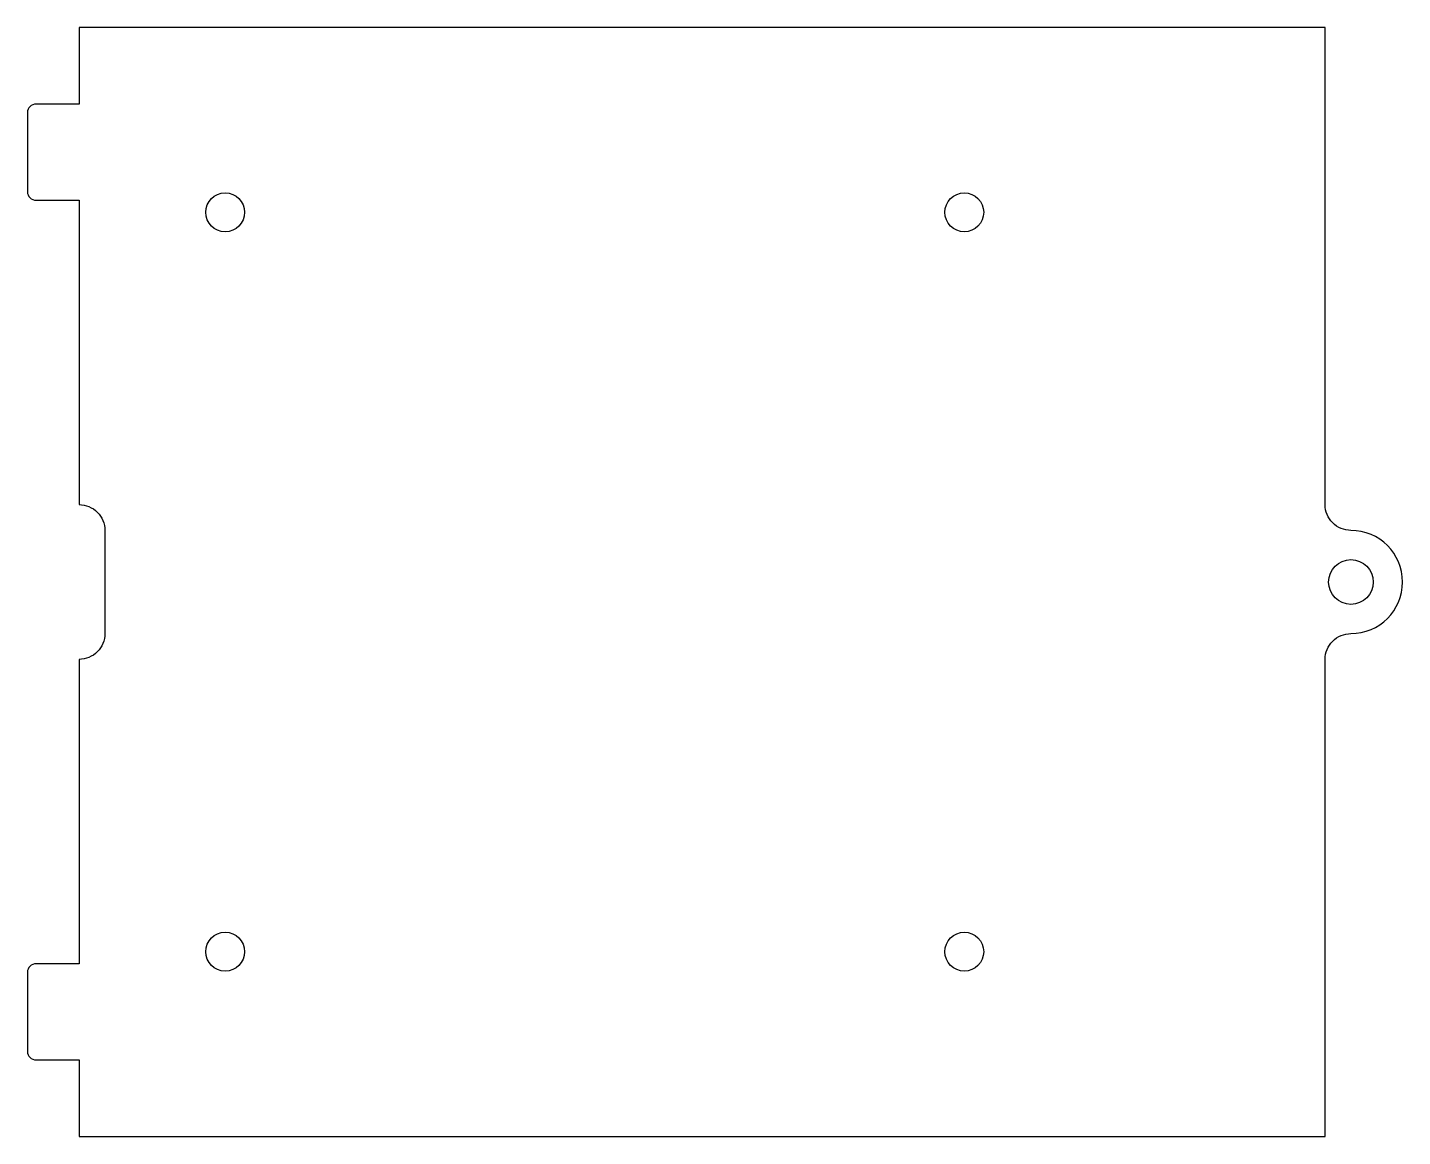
# Model space of a CAD drawing. Header units: millimetres. Extents: x -39.3 to 40.7, y -32.2 to 32.2.
import ezdxf

# ---------------------------------------------------------------- set-up
doc = ezdxf.new("R2010")
doc.units = ezdxf.units.MM

msp = doc.modelspace()

# ---------------------------------------------------------------- linework, layer by layer
msp.add_lwpolyline([(-36.25, 4.5, -0.4142136), (-34.75, 3), (-34.75, -3, -0.4142136), (-36.25, -4.5), (-36.25, -22.2), (-38.75, -22.2, 0.4142136), (-39.25, -22.7), (-39.25, -27.3, 0.4142136), (-38.75, -27.8), (-36.25, -27.8), (-36.25, -32.25), (36.25, -32.25), (36.25, -4.5, -0.4142136), (37.75, -3, 1), (37.75, 3, -0.4142136), (36.25, 4.5), (36.25, 32.25), (-36.25, 32.25), (-36.25, 27.8), (-38.75, 27.8, 0.4142136), (-39.25, 27.3), (-39.25, 22.7, 0.4142136), (-38.75, 22.2), (-36.25, 22.2)], format="xyb", close=True)
for centre, radius in [((-27.75, 21.5011), 1.1303), ((15.2522, 21.5011), 1.1303), ((37.75, 0), 1.3), ((-27.75, -21.5011), 1.1303), ((15.2522, -21.5011), 1.1303)]:
    msp.add_circle(centre, radius)

doc.saveas('drawing.dxf')
